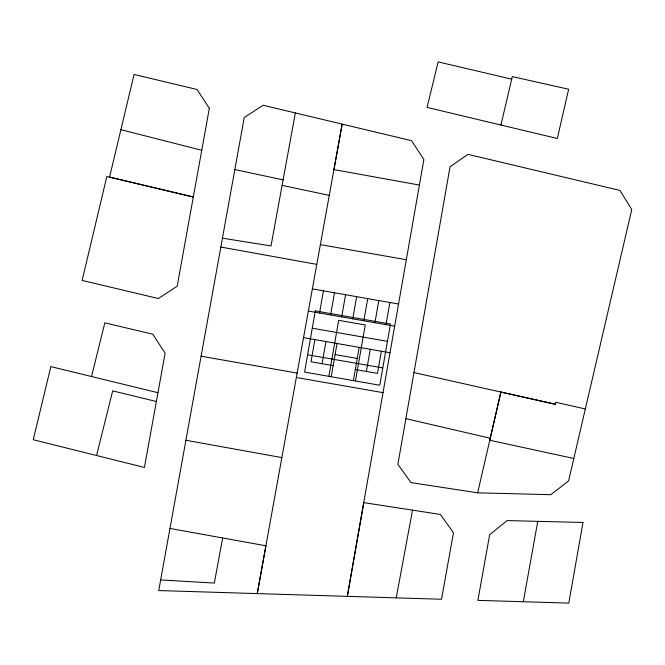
<?xml version="1.0" encoding="UTF-8"?>
<svg xmlns="http://www.w3.org/2000/svg" width="665" height="665" viewBox="0 0 665 665"><rect width="100%" height="100%" fill="white"/><g stroke="black" fill="none" stroke-linecap="round" stroke-linejoin="round"><path stroke-width="1" d="M314.878 339.607L310.996 361.768L333.157 365.65M319.532 313.024L323.406 290.863M322.076 363.705L325.958 341.552M330.605 314.961L334.487 292.8M328.884 376.332L338.685 320.306L365.276 324.969L355.467 380.987M331.22 376.739L337.039 343.489M341.685 316.897L345.567 294.745M352.766 318.834L356.64 296.681M353.373 380.621L359.191 347.363M363.846 320.779L367.72 298.618M366.39 371.461L370.272 349.308M374.927 322.716L378.801 300.555M381.353 351.245L377.471 373.398L355.318 369.524M385.999 324.653L389.881 302.492M419.399 185.053L423.896 159.509L411.552 140.681L263.099 105.253L244.238 117.555L158.744 590.562L441.535 599.256L453.472 532.74L440.371 514.452L363.772 502.624L347.329 596.355L419.399 185.053L333.946 169.617L342.159 124.097L257.264 593.604L265.892 545.79L169.966 528.451M405.883 418.659L397.886 464.311L410.995 482.599L477.653 492.823L550.803 494.702L568.592 480.92L631.75 209.558L619.905 190.414L467.944 154.355L450.064 166.699L405.883 418.659L490.246 438.227M523.322 601.725L537.752 521.352M156.358 401.51L165.119 353.165L152.775 334.204L104.837 322.833L91.521 376.531L50.823 366.615L33.25 439.731L144.421 467.445L156.358 401.51L112.684 390.87L96.566 455.492M295.343 112.959L271.012 245.95L222.443 238.178M222.667 537.985L214.321 583.08L160.656 579.947M396.232 597.877L412.524 510.13M585.358 408.967L555.716 402.259L555.225 404.237L500.895 392.042L489.797 440.255L573.804 458.476M477.653 492.823L500.895 392.042M511.701 79.16L512.299 76.6L568.65 89.243L557.32 138.486L427.08 107.414L438.135 61.895L511.701 79.16L500.928 125.037M320.372 244.637L406.323 259.716M312.342 288.893L398.551 304.013M308.336 311.062L394.669 326.174M312.276 328.202L387.437 341.353M303.548 337.629L390.014 352.758M335.094 354.586L357.255 358.46M307.621 354.786L382.782 367.936M296.357 377.496L383.023 392.658M201.104 356.191L297.147 373.082M220.805 247.031L316.781 264.379M185.901 440.255L281.827 457.595M282.093 185.369L329.266 195.385M234.836 169.55L283.091 179.883M413.963 372.558L555.225 404.237M91.521 376.531L157.946 392.699M120.897 129.675L201.753 150.282M315.301 310.904L304.595 372.084L379.757 385.235L390.463 324.055L315.301 310.904M582.972 522.466L568.799 603.105L477.886 600.354L489.639 534.818L507.079 520.587L582.972 522.466M209.334 108.32L177.189 286.199L158.37 298.535L82.144 280.414L106.832 176.491L193.307 197.006L109.575 177.123L134.081 74.455L197.04 89.492L209.334 108.32"/></g></svg>
